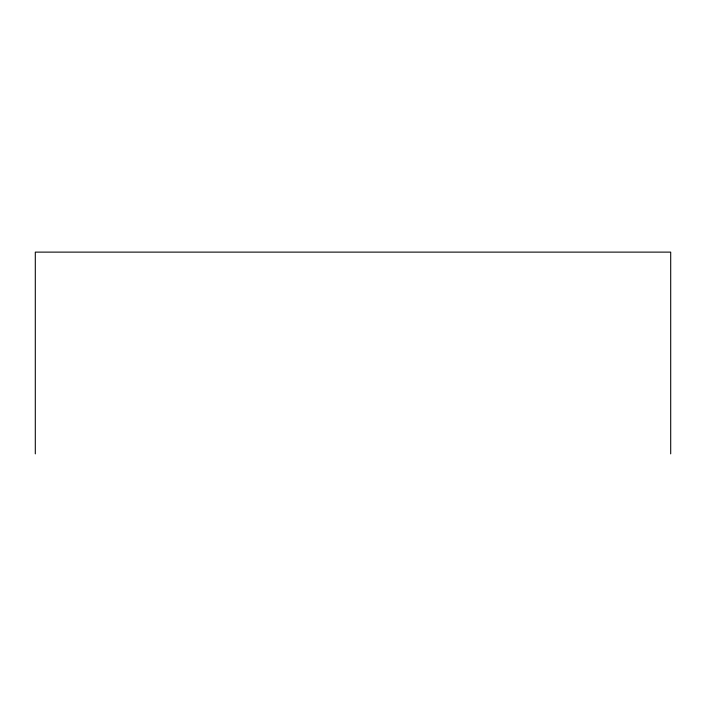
<?xml version="1.0" encoding="UTF-8"?>
<svg xmlns="http://www.w3.org/2000/svg" width="706" height="706" viewBox="0 0 706 706"><rect width="100%" height="100%" fill="white"/><g stroke="black" fill="none" stroke-linecap="round" stroke-linejoin="round"><path stroke-width="1.06" d="M670.7 453.879L670.7 252.121L35.3 252.121L35.3 453.879"/></g></svg>
